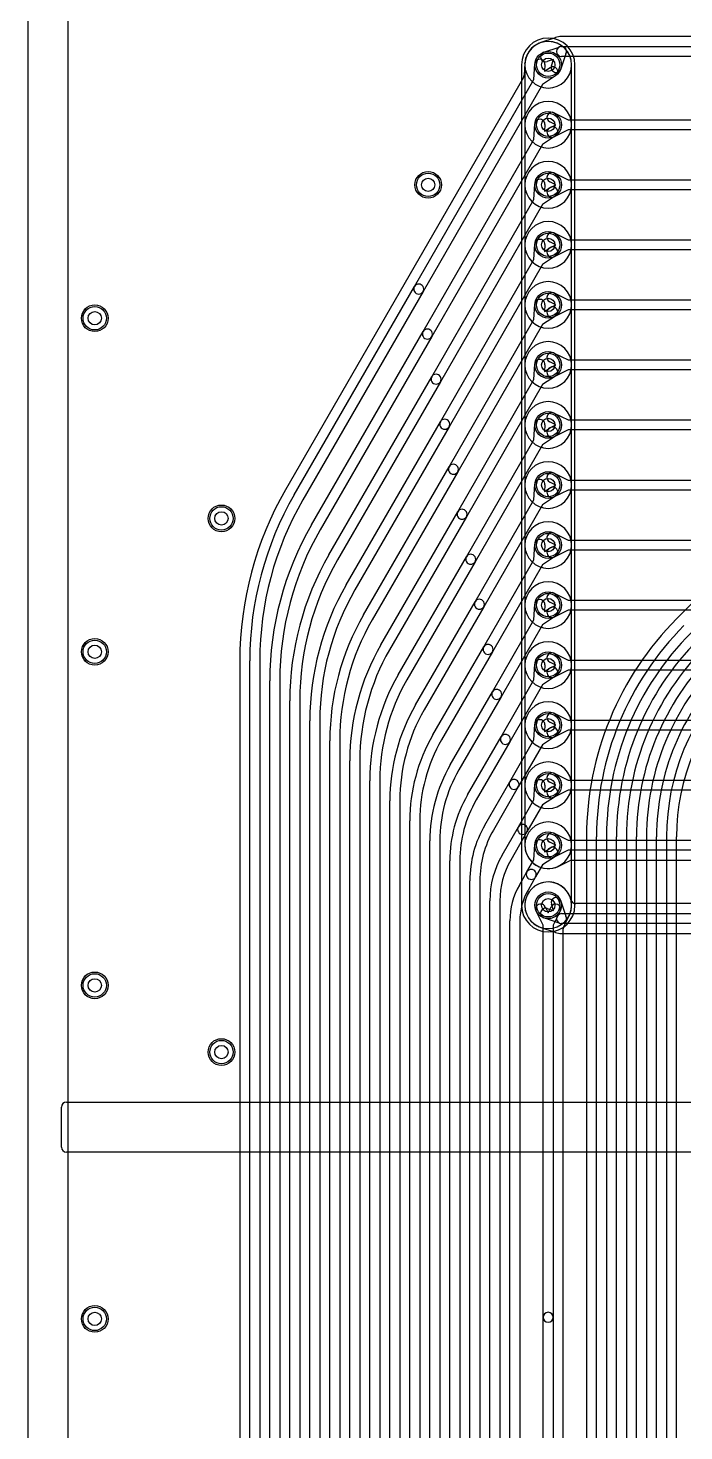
# Model space of a CAD drawing. Extents: x 0 to 57.1, y 0 to 59.8.
# Drawn here: x 0 to 9.84, y 20.32 to 41.35 of the extents above; entities that cross this region are included whole.
import ezdxf

# ---------------------------------------------------------------- set-up
doc = ezdxf.new("R2010")
doc.units = 0
for name, color, linetype in [('Hole', 1, 'CONTINUOUS'), ('L1', 3, 'CONTINUOUS'), ('L2', 3, 'CONTINUOUS'), ('L3', 3, 'CONTINUOUS'), ('L4', 3, 'CONTINUOUS'), ('Outline', 7, 'CONTINUOUS'), ('PartsSilk-A', 221, 'CONTINUOUS'), ('Resist-A', 2, 'CONTINUOUS'), ('Resist-B', 2, 'CONTINUOUS'), ('Silk-A', 140, 'CONTINUOUS')]:
    doc.layers.add(name, color=color, linetype=linetype)

msp = doc.modelspace()

# ---------------------------------------------------------------- linework, layer by layer
at = {"layer": 'Hole'}
for centre in [(7.8, 40.8), (7.8, 39.9), (6, 39), (7.8, 39), (7.8, 38.1), (7.8, 37.2), (1, 37), (7.8, 36.3), (7.8, 35.4), (7.8, 34.5), (2.9, 34), (7.8, 33.6), (7.8, 32.7), (1, 32), (7.8, 31.8), (7.8, 30.9), (7.8, 30), (7.8, 29.1), (7.8, 28.2), (1, 27), (2.9, 26), (1, 22)]:
    msp.add_circle(centre, 0.1, dxfattribs=at)
at = {"layer": 'L1'}
msp.add_line((0.60004, 16.67925), (0.60004, 42.66075), dxfattribs=at)
for centre in [(7.8, 40.8), (7.8, 39.9), (6, 39), (7.8, 39), (7.8, 38.1), (7.8, 37.2), (1, 37), (7.8, 36.3), (7.8, 35.4), (7.8, 34.5), (2.9, 34), (7.8, 33.6), (7.8, 32.7), (1, 32), (7.8, 31.8), (7.8, 30.9), (7.8, 30), (7.8, 29.1), (7.8, 28.2), (1, 27), (2.9, 26), (1, 22)]:
    msp.add_circle(centre, 0.2, dxfattribs=at)
for centre, start, end in [((7.8, 40.8), 90, -90), ((7.8, 40.8), -90, 90), ((7.8, 39.9), 90, -90), ((7.8, 39.9), -90, 90), ((7.8, 39), 90, -90), ((7.8, 39), -90, 90), ((7.8, 38.1), 90, -90), ((7.8, 38.1), -90, 90), ((7.8, 37.2), 90, -90), ((7.8, 37.2), -90, 90), ((7.8, 36.3), 90, -90), ((7.8, 36.3), -90, 90), ((7.8, 35.4), 90, -90), ((7.8, 35.4), -90, 90), ((7.8, 34.5), 90, -90), ((7.8, 34.5), -90, 90), ((7.8, 33.6), 90, -90), ((7.8, 33.6), -90, 90), ((7.8, 32.7), 90, -90), ((7.8, 32.7), -90, 90), ((7.8, 31.8), 90, -90), ((7.8, 31.8), -90, 90), ((7.8, 30.9), 90, -90), ((7.8, 30.9), -90, 90), ((7.8, 30), 90, -90), ((7.8, 30), -90, 90), ((7.8, 29.1), 90, -90), ((7.8, 29.1), -90, 90), ((7.8, 28.2), 90, -90), ((7.8, 28.2), -90, 90)]:
    msp.add_arc(centre, 0.35004, start, end, dxfattribs=at)
at = {"layer": 'L2'}
for p, q in [((0.60004, 16.67925), (0.60004, 42.66075)), ((7.39996, 40.8), (7.39996, 28.2)), ((8.20004, 28.2), (8.20004, 40.8)), ((15.58171, 38.34997), (9.7296, 32.49786)), ((8.37496, 29.22746), (8.37496, 13.48469)), ((8.525, 13.48469), (8.525, 29.22746)), ((8.675, 29.22746), (8.675, 13.48469)), ((8.825, 6.30829), (8.825, 29.22744)), ((8.975, 29.22744), (8.975, 6.30829)), ((9.125, 6.30829), (9.125, 29.22739)), ((9.275, 29.22739), (9.275, 6.30829)), ((9.425, 6.19274), (9.425, 29.22733)), ((9.575, 29.22733), (9.575, 6.19274)), ((9.725, 5.95684), (9.725, 29.22728))]:
    msp.add_line(p, q, dxfattribs=at)
for centre in [(6, 39), (1, 37), (2.9, 34), (1, 32), (1, 27), (2.9, 26), (1, 22)]:
    msp.add_circle(centre, 0.2, dxfattribs=at)
for centre, radius, start, end in [((7.8, 40.8), 0.40004, 0, 180), ((13, 29.22746), 4.62504, 135, 180), ((13, 29.22746), 4.475, 135, 180), ((13, 29.22746), 4.325, 135, 180), ((13, 29.22744), 4.175, 135, 180), ((13, 29.22744), 4.025, 135, 180), ((13, 29.22738), 3.875, 135, 179.999852), ((13, 29.22738), 3.725, 135, 179.999846), ((13, 29.22734), 3.575, 135, -179.99984), ((13, 29.22734), 3.425, 135, -179.999833), ((13, 29.22728), 3.275, 135, 180), ((7.8, 28.2), 0.40004, 180, 0)]:
    msp.add_arc(centre, radius, start, end, dxfattribs=at)
at = {"layer": 'L3'}
for p, q in [((0.60004, 16.67925), (0.60004, 42.66075)), ((18.58715, 41.22504), (8, 41.22504)), ((7.90284, 41.20346), (7.69051, 41.13248)), ((7.73659, 40.98968), (7.96356, 41.06555)), ((8, 41.075), (18.6, 41.075)), ((7.44996, 40.8), (7.44996, 29.1)), ((7.87919, 40.87919), (7.78415, 40.84742)), ((7.84742, 40.78415), (7.87919, 40.87919)), ((8.06555, 40.96356), (7.98968, 40.73659)), ((18.6, 40.925), (8, 40.925)), ((7.88929, 40.07896), (8.09766, 39.975)), ((8.09766, 39.975), (18.45822, 39.975)), ((7.912, 39.9), (7.82233, 39.94474)), ((7.82233, 39.85526), (7.912, 39.9)), ((8.09766, 39.825), (7.88929, 39.72104)), ((18.45822, 39.825), (8.09766, 39.825)), ((7.88929, 39.17896), (8.09766, 39.075)), ((7.912, 39), (7.82233, 39.04474)), ((7.82233, 38.95526), (7.912, 39)), ((8.09766, 38.925), (7.88929, 38.82104)), ((8.09766, 39.075), (18.45822, 39.075)), ((18.45822, 38.925), (8.09766, 38.925)), ((7.88929, 38.27896), (8.09766, 38.175)), ((7.912, 38.1), (7.82233, 38.14474)), ((7.82233, 38.05526), (7.912, 38.1)), ((8.09766, 38.175), (18.45822, 38.175)), ((8.09766, 38.025), (7.88929, 37.92104)), ((18.45822, 38.025), (8.09766, 38.025)), ((7.912, 37.2), (7.82233, 37.24474)), ((7.88929, 37.37896), (8.09766, 37.275)), ((8.09766, 37.275), (18.45822, 37.275)), ((7.82233, 37.15526), (7.912, 37.2)), ((8.09766, 37.125), (7.88929, 37.02104)), ((18.45822, 37.125), (8.09766, 37.125)), ((7.88929, 36.47896), (8.09766, 36.375)), ((7.912, 36.3), (7.82233, 36.34474)), ((7.82233, 36.25526), (7.912, 36.3)), ((8.09766, 36.225), (7.88929, 36.12104)), ((8.09766, 36.375), (18.45822, 36.375)), ((18.45822, 36.225), (8.09766, 36.225)), ((7.88929, 35.57896), (8.09766, 35.475)), ((7.912, 35.4), (7.82233, 35.44474)), ((7.82233, 35.35526), (7.912, 35.4)), ((8.09766, 35.475), (18.45822, 35.475)), ((8.09766, 35.325), (7.88929, 35.22104)), ((18.45822, 35.325), (8.09766, 35.325)), ((7.912, 34.5), (7.82233, 34.54474)), ((7.82233, 34.45526), (7.912, 34.5)), ((7.88929, 34.67896), (8.09766, 34.575)), ((8.09766, 34.575), (18.45822, 34.575)), ((8.09766, 34.425), (7.88929, 34.32104)), ((18.45822, 34.425), (8.09766, 34.425)), ((7.88929, 33.77896), (8.09766, 33.675)), ((8.09766, 33.675), (18.45822, 33.675)), ((7.912, 33.6), (7.82233, 33.64474)), ((7.82233, 33.55526), (7.912, 33.6)), ((8.09766, 33.525), (7.88929, 33.42104)), ((18.45822, 33.525), (8.09766, 33.525)), ((7.88929, 32.87896), (8.09766, 32.775)), ((7.912, 32.7), (7.82233, 32.74474)), ((7.82233, 32.65526), (7.912, 32.7)), ((8.09766, 32.625), (7.88929, 32.52104)), ((8.09766, 32.775), (18.45822, 32.775)), ((18.45822, 32.625), (8.09766, 32.625)), ((7.88929, 31.97896), (8.09766, 31.875)), ((7.912, 31.8), (7.82233, 31.84474)), ((7.82233, 31.75526), (7.912, 31.8)), ((8.09766, 31.875), (18.45822, 31.875)), ((8.09766, 31.725), (7.88929, 31.62104)), ((18.45822, 31.725), (8.09766, 31.725)), ((7.912, 30.9), (7.82233, 30.94474)), ((7.88929, 31.07896), (8.09766, 30.975)), ((8.09766, 30.975), (18.45822, 30.975)), ((7.82233, 30.85526), (7.912, 30.9)), ((8.09766, 30.825), (7.88929, 30.72104)), ((18.45822, 30.825), (8.09766, 30.825)), ((7.88929, 30.17896), (8.09766, 30.075)), ((8.09766, 30.075), (18.45822, 30.075)), ((7.912, 30), (7.82233, 30.04474)), ((7.82233, 29.95526), (7.912, 30)), ((8.09766, 29.925), (7.88929, 29.82104)), ((18.45822, 29.925), (8.09766, 29.925)), ((7.88929, 29.27896), (8.09766, 29.175)), ((7.912, 29.1), (7.82233, 29.14474)), ((7.82233, 29.05526), (7.912, 29.1)), ((8.09766, 29.025), (7.88929, 28.92104)), ((8.09766, 29.175), (18.45822, 29.175)), ((18.45822, 29.025), (8.09766, 29.025)), ((7.95732, 28.7873), (8.11718, 28.86707)), ((8.15068, 28.87496), (16.2, 28.87496)), ((7.87919, 28.12081), (7.84742, 28.21585)), ((7.98968, 28.26341), (8.06555, 28.03644)), ((8.14334, 28.27693), (8.13247, 28.30948)), ((16.2, 28.22504), (8.21471, 28.22504)), ((7.96356, 27.93445), (7.73659, 28.01032)), ((7.78415, 28.15258), (7.87919, 28.12081)), ((8, 28.075), (18.6, 28.075)), ((7.69051, 27.86752), (7.90284, 27.79654)), ((18.6, 27.925), (8, 27.925)), ((8, 27.77496), (18.58715, 27.77496))]:
    msp.add_line(p, q, dxfattribs=at)
for centre in [(7.8, 40.8), (7.8, 39.9), (6, 39), (7.8, 39), (7.8, 38.1), (7.8, 37.2), (1, 37), (7.8, 36.3), (7.8, 35.4), (7.8, 34.5), (2.9, 34), (7.8, 33.6), (7.8, 32.7), (1, 32), (7.8, 31.8), (7.8, 30.9), (7.8, 30), (7.8, 29.1), (7.8, 28.2), (1, 27), (2.9, 26), (1, 22)]:
    msp.add_circle(centre, 0.2, dxfattribs=at)
for centre, radius, start, end in [((8, 41), 0.22504, 90, 113.770934), ((7.8, 40.8), 0.35004, 108.272418, 180), ((7.66673, 41.20361), 0.075, -71.724488, -71.514319), ((7.87906, 41.27459), 0.075, -71.514319, -66.230647), ((8, 41), 0.075, 90, -90), ((8, 41), 0.075, -29.070187, 119.070187), ((7.76037, 40.91855), 0.075, 108.485681, -71.515874), ((7.91855, 40.76037), 0.075, 161.514319, -18.484126), ((7.85581, 40.01185), 0.075, 63.486197, -116.515959), ((7.85581, 39.78815), 0.075, 116.513803, -63.484041), ((7.85581, 39.11185), 0.075, 63.486197, -116.515959), ((7.85581, 38.88815), 0.075, 116.513803, -63.484041), ((7.85581, 38.21185), 0.075, 63.486197, -116.515959), ((7.85581, 37.98815), 0.075, 116.513803, -63.484041), ((7.85581, 37.31185), 0.075, 63.486197, -116.515959), ((7.85581, 37.08815), 0.075, 116.513803, -63.484041), ((7.85581, 36.41185), 0.075, 63.486197, -116.515959), ((7.85581, 36.18815), 0.075, 116.513803, -63.484041), ((7.85581, 35.51185), 0.075, 63.486197, -116.515959), ((7.85581, 35.28815), 0.075, 116.513803, -63.484041), ((7.85581, 34.61185), 0.075, 63.486197, -116.515959), ((7.85581, 34.38815), 0.075, 116.513803, -63.484041), ((7.85581, 33.71185), 0.075, 63.486197, -116.515959), ((7.85581, 33.48815), 0.075, 116.513803, -63.484041), ((7.85581, 32.81185), 0.075, 63.486197, -116.515959), ((7.85581, 32.58815), 0.075, 116.513803, -63.484041), ((7.85581, 31.91185), 0.075, 63.486197, -116.515959), ((7.85581, 31.68815), 0.075, 116.513803, -63.484041), ((7.85581, 31.01185), 0.075, 63.486197, -116.515959), ((7.85581, 30.78815), 0.075, 116.513803, -63.484041), ((7.85581, 30.11185), 0.075, 63.486197, -116.515959), ((7.85581, 29.88815), 0.075, 116.513803, -63.484041), ((7.85581, 29.21185), 0.075, 63.486197, -116.515959), ((7.8, 29.1), 0.35004, 180, -63.776806), ((7.85581, 28.98815), 0.075, 116.513803, -63.484041), ((8.15067, 28.79996), 0.075, 89.992361, 116.520639), ((7.988, 28.7188), 0.075, 115.451192, 116.383985), ((7.99009, 28.71983), 0.075, 116.793946, 117.231251), ((7.99028, 28.71993), 0.075, 116.069662, 116.95795), ((7.79999, 28.2), 0.35004, 18.268797, -108.272418), ((7.91855, 28.23963), 0.075, 18.485681, -161.515874), ((8.20361, 28.33324), 0.075, -161.731742, -161.531231), ((8.21448, 28.30069), 0.075, -161.531231, -160.115446), ((8.21471, 28.30004), 0.075, -160.642175, -90), ((7.76037, 28.08145), 0.075, 71.514319, -108.484126), ((8, 28), 0.075, 90, -90), ((8, 28), 0.075, -119.070187, 29.070187), ((7.66673, 27.79639), 0.075, 71.514319, 71.731742), ((7.87906, 27.72541), 0.075, 66.230647, 71.514319), ((8, 28), 0.22504, -113.770934, -90)]:
    msp.add_arc(centre, radius, start, end, dxfattribs=at)
at = {"layer": 'L4'}
for p, q in [((0.60004, 16.67925), (0.60004, 42.66075)), ((7.45049, 40.81937), (7.43967, 40.64175)), ((7.58622, 40.57973), (7.60037, 40.81215)), ((7.75009, 40.80303), (7.744, 40.703)), ((8.15004, 28.2), (8.15004, 40.8)), ((7.42976, 40.60881), (3.86159, 34.42855)), ((7.91034, 40.63319), (7.71612, 40.50471)), ((7.744, 40.703), (7.82758, 40.75829)), ((5.79329, 37.47427), (7.58622, 40.57973)), ((7.71612, 40.50471), (5.92319, 37.39927)), ((7.58622, 39.67973), (7.60037, 39.91215)), ((7.75009, 39.90303), (7.744, 39.803)), ((7.744, 39.803), (7.82758, 39.85829)), ((5.92319, 36.79926), (7.58622, 39.67973)), ((7.71612, 39.60471), (6.05309, 36.72426)), ((7.91034, 39.73319), (7.71612, 39.60471)), ((7.58621, 38.77971), (7.60037, 39.01216)), ((7.75009, 39.00304), (7.744, 38.903)), ((7.744, 38.903), (7.82758, 38.95829)), ((6.05309, 36.12428), (7.58621, 38.77971)), ((7.71612, 38.70472), (6.18299, 36.04928)), ((7.91034, 38.83319), (7.71612, 38.70472)), ((7.58622, 37.87972), (7.60037, 38.11215)), ((7.75009, 38.10303), (7.744, 38.003)), ((6.183, 35.44926), (7.58622, 37.87972)), ((7.91034, 37.93319), (7.71612, 37.80471)), ((7.744, 38.003), (7.82758, 38.05829)), ((7.71612, 37.80471), (6.3129, 35.37426)), ((3.99152, 34.35353), (5.79329, 37.47427)), ((5.92319, 37.39927), (4.12143, 34.27853)), ((7.58622, 36.97972), (7.60037, 37.21215)), ((7.91034, 37.03319), (7.71612, 36.90471)), ((7.75009, 37.20303), (7.744, 37.103)), ((7.744, 37.103), (7.82758, 37.15829)), ((6.31291, 34.77427), (7.58622, 36.97972)), ((7.71612, 36.90471), (6.44281, 34.69927)), ((4.25133, 33.90351), (5.92319, 36.79926)), ((6.05309, 36.72426), (4.38123, 33.82851)), ((7.58621, 36.07971), (7.60037, 36.31216)), ((7.75009, 36.30304), (7.744, 36.203)), ((7.744, 36.203), (7.82758, 36.25829)), ((4.51114, 33.45354), (6.05309, 36.12428)), ((6.18299, 36.04928), (4.64104, 33.37854)), ((6.4428, 34.09927), (7.58621, 36.07971)), ((7.71612, 36.00472), (6.5727, 34.02427)), ((7.91034, 36.13319), (7.71612, 36.00472)), ((4.77095, 33.00351), (6.183, 35.44926)), ((6.3129, 35.37426), (4.90085, 32.92851)), ((7.58621, 35.17971), (7.60037, 35.41216)), ((7.75009, 35.40304), (7.744, 35.303)), ((7.744, 35.303), (7.82758, 35.35829)), ((6.57271, 33.42427), (7.58621, 35.17971)), ((7.91034, 35.23319), (7.71612, 35.10472)), ((7.71612, 35.10472), (6.70261, 33.34927)), ((5.03076, 32.55353), (6.31291, 34.77427)), ((6.44281, 34.69927), (5.16066, 32.47853)), ((7.58622, 34.27972), (7.60037, 34.51215)), ((7.75009, 34.50303), (7.744, 34.403)), ((6.70262, 32.74926), (7.58622, 34.27972)), ((7.91034, 34.33319), (7.71612, 34.20471)), ((7.744, 34.403), (7.82758, 34.45829)), ((5.29056, 32.10353), (6.4428, 34.09927)), ((7.71612, 34.20471), (6.83252, 32.67426)), ((6.5727, 34.02427), (5.42046, 32.02853)), ((7.58622, 33.37972), (7.60037, 33.61215)), ((7.75009, 33.60303), (7.744, 33.503)), ((7.744, 33.503), (7.82758, 33.55829)), ((5.55037, 31.65353), (6.57271, 33.42427)), ((6.70261, 33.34927), (5.68027, 31.57853)), ((6.83252, 32.07426), (7.58622, 33.37972)), ((7.71612, 33.30471), (6.96242, 31.99926)), ((7.91034, 33.43319), (7.71612, 33.30471)), ((5.81018, 31.20351), (6.70262, 32.74926)), ((6.83252, 32.67426), (5.94008, 31.12851)), ((7.58622, 32.47972), (7.60037, 32.71215)), ((7.75009, 32.70303), (7.744, 32.603)), ((7.744, 32.603), (7.82758, 32.65829)), ((6.96243, 31.39927), (7.58622, 32.47972)), ((7.71612, 32.40471), (7.09233, 31.32427)), ((7.91034, 32.53319), (7.71612, 32.40471)), ((6.06998, 30.75351), (6.83252, 32.07426)), ((6.96242, 31.99926), (6.19989, 30.67851)), ((3.17496, 31.86603), (3.17496, 16.20342)), ((3.325, 16.20342), (3.325, 31.86603)), ((3.475, 31.86603), (3.475, 16.20342)), ((7.58621, 31.57971), (7.60037, 31.81216)), ((7.75009, 31.80304), (7.744, 31.703)), ((7.744, 31.703), (7.82758, 31.75829)), ((3.625, 16.20348), (3.625, 31.56602)), ((3.775, 31.56602), (3.775, 16.20348)), ((7.09232, 30.72427), (7.58621, 31.57971)), ((7.91034, 31.63319), (7.71612, 31.50472)), ((6.3298, 30.30354), (6.96243, 31.39927)), ((7.71612, 31.50472), (7.22222, 30.64927)), ((3.925, 16.20353), (3.925, 31.26604)), ((4.075, 31.26604), (4.075, 16.20353)), ((7.09233, 31.32427), (6.4597, 30.22854)), ((4.225, 16.20359), (4.225, 30.96601)), ((4.375, 30.96601), (4.375, 16.20359)), ((6.58959, 29.85352), (7.09232, 30.72427)), ((7.58621, 30.67971), (7.60037, 30.91216)), ((7.91034, 30.73319), (7.71612, 30.60472)), ((7.75009, 30.90304), (7.744, 30.803)), ((7.744, 30.803), (7.82758, 30.85829)), ((4.525, 16.20364), (4.525, 30.66602)), ((4.675, 30.66602), (4.675, 16.20364)), ((7.22222, 30.64927), (6.7195, 29.77852)), ((7.22223, 30.04927), (7.58621, 30.67971)), ((7.71612, 30.60472), (7.35213, 29.97427)), ((4.825, 16.20369), (4.825, 30.36603)), ((4.975, 30.36603), (4.975, 16.20369)), ((5.125, 16.20376), (5.125, 30.06603)), ((5.275, 30.06603), (5.275, 16.20376)), ((6.84941, 29.40352), (7.22223, 30.04927)), ((7.35213, 29.97427), (6.97931, 29.32852)), ((7.58622, 29.77972), (7.60037, 30.01215)), ((7.75009, 30.00303), (7.744, 29.903)), ((7.744, 29.903), (7.82758, 29.95829)), ((5.425, 16.20381), (5.425, 29.76601)), ((5.575, 29.76601), (5.575, 16.20381)), ((7.35214, 29.37427), (7.58622, 29.77972)), ((7.71612, 29.70471), (7.48204, 29.29927)), ((7.91034, 29.83319), (7.71612, 29.70471)), ((5.725, 16.20387), (5.725, 29.46601)), ((5.875, 29.46601), (5.875, 16.20387)), ((7.10922, 28.95353), (7.35214, 29.37427)), ((7.48204, 29.29927), (7.23912, 28.87853)), ((6.025, 16.20392), (6.025, 29.16603)), ((6.175, 29.16603), (6.175, 16.20392)), ((7.58622, 28.87972), (7.60037, 29.11215)), ((7.75009, 29.10303), (7.744, 29.003)), ((7.744, 29.003), (7.82758, 29.05829)), ((6.325, 16.20398), (6.325, 28.86603)), ((6.475, 28.86603), (6.475, 16.20398)), ((7.48204, 28.69927), (7.58622, 28.87972)), ((7.91034, 28.93319), (7.71612, 28.80471)), ((7.36903, 28.50353), (7.48204, 28.69927)), ((7.61194, 28.62427), (7.49893, 28.42853)), ((7.71612, 28.80471), (7.61194, 28.62427)), ((6.625, 16.20404), (6.625, 28.56602)), ((6.775, 28.56602), (6.775, 16.20404)), ((6.925, 16.20409), (6.925, 28.26602)), ((7.075, 28.26602), (7.075, 16.20409)), ((7.725, 27.90234), (7.62104, 28.11071)), ((7.75526, 28.17767), (7.8, 28.088)), ((7.8, 28.088), (7.84474, 28.17767)), ((7.97896, 28.11071), (7.875, 27.90234)), ((8.03293, 27.88281), (8.11249, 28.04225)), ((7.225, 16.20415), (7.225, 27.96603)), ((7.375, 27.96603), (7.375, 16.20415)), ((7.725, 22.02422), (7.725, 27.90234)), ((7.875, 27.90234), (7.875, 22.02422)), ((8.02504, 16.12843), (8.02504, 27.84932)), ((7.725, 16.12843), (7.725, 22.02422)), ((7.875, 22.02422), (7.875, 16.12843))]:
    msp.add_line(p, q, dxfattribs=at)
for centre in [(7.8, 40.8), (7.8, 39.9), (6, 39), (7.8, 39), (7.8, 38.1), (7.8, 37.2), (1, 37), (7.8, 36.3), (7.8, 35.4), (7.8, 34.5), (2.9, 34), (7.8, 33.6), (7.8, 32.7), (1, 32), (7.8, 31.8), (7.8, 30.9), (7.8, 30), (7.8, 29.1), (7.8, 28.2), (1, 27), (2.9, 26), (1, 22)]:
    msp.add_circle(centre, 0.2, dxfattribs=at)
for centre, radius, start, end in [((7.8, 40.80001), 0.35004, -0.001637, 176.240801), ((7.37563, 40.82393), 0.075, -3.485791, -3.225597), ((7.8, 40.80001), 0.35004, 176.645842, 176.773774), ((7.37575, 40.82582), 0.075, -4.075275, -3.080244), ((7.37582, 40.82695), 0.075, -3.945186, -3.049729), ((7.67523, 40.80759), 0.075, -3.485791, 176.517106), ((7.36481, 40.64631), 0.075, -30.000728, -3.485791), ((7.86896, 40.69574), 0.075, -56.513341, 123.484555), ((7.67523, 39.90759), 0.075, -3.485791, 176.517106), ((7.86896, 39.79574), 0.075, -56.513341, 123.484555), ((7.67523, 39.0076), 0.075, -3.485791, 176.514962), ((7.86896, 38.89574), 0.075, -56.513341, 123.483293), ((7.67523, 38.10759), 0.075, -3.485791, 176.517106), ((7.86896, 37.99574), 0.075, -56.513341, 123.484555), ((5.85824, 37.43677), 0.075, 149.999272, -29.999978), ((5.85824, 37.43677), 0.075, -30.000728, 150.000001), ((7.67523, 37.20759), 0.075, -3.485791, 176.517106), ((7.86896, 37.09574), 0.075, -56.513341, 123.484555), ((5.98814, 36.76176), 0.075, -30.000728, 150.00003), ((5.98814, 36.76176), 0.075, 149.999272, -29.999949), ((7.67523, 36.3076), 0.075, -3.485791, 176.514962), ((7.86896, 36.19574), 0.075, -56.513341, 123.483293), ((6.11804, 36.08678), 0.075, 149.999272, -30.000172), ((6.11804, 36.08678), 0.075, -30.000728, 150.00004), ((6.24795, 35.41176), 0.075, 149.999272, -29.999903), ((6.24795, 35.41176), 0.075, -30.000728, 150.000078), ((7.67523, 35.4076), 0.075, -3.485791, 176.514962), ((7.86896, 35.29574), 0.075, -56.513341, 123.483293), ((6.37786, 34.73677), 0.075, 149.999272, -29.999887), ((6.37786, 34.73677), 0.075, -30.000728, 149.9999), ((7.67523, 34.50759), 0.075, -3.485791, 176.517106), ((8.3, 31.86603), 5.12504, 149.999973, 180), ((8.3, 31.86603), 4.975, 150.000021, 180), ((8.3, 31.86603), 4.825, 149.999974, 180), ((7.86896, 34.39574), 0.075, -56.513341, 123.484555), ((6.50775, 34.06177), 0.075, 149.999272, -30.00014), ((6.50775, 34.06177), 0.075, -30.000728, 150.000022), ((8.3, 31.56601), 4.675, 150.000008, 179.999877), ((8.3, 31.56601), 4.525, 150.00002, 179.999873), ((7.67523, 33.60759), 0.075, -3.485791, 176.517106), ((8.3, 31.26604), 4.375, 149.999993, 180), ((6.63766, 33.38677), 0.075, -30.000728, 149.999932), ((7.86896, 33.49574), 0.075, -56.513341, 123.484555), ((8.3, 31.26604), 4.225, 150.000005, 180), ((6.63766, 33.38677), 0.075, 149.999272, -30.000024), ((8.3, 30.96601), 4.075, 149.999975, 180), ((8.3, 30.96601), 3.925, 149.999988, 180), ((6.76757, 32.71176), 0.075, 149.999272, -29.999739), ((6.76757, 32.71176), 0.075, -30.000728, 149.999977), ((7.67523, 32.70759), 0.075, -3.485791, 176.517106), ((7.86896, 32.59574), 0.075, -56.513341, 123.484555), ((8.3, 30.66602), 3.775, 149.999824, 180), ((8.3, 30.66602), 3.625, 149.999835, 180), ((8.3, 30.36603), 3.475, 150.000014, 180), ((8.3, 30.36603), 3.325, 150.000031, 180), ((6.89747, 32.03676), 0.075, 149.999272, -29.999807), ((6.89747, 32.03676), 0.075, -30.000728, 149.999849), ((7.67523, 31.8076), 0.075, -3.485791, 176.514962), ((7.86896, 31.69574), 0.075, -56.513341, 123.483293), ((8.3, 30.06603), 3.175, 149.999994, 180), ((8.3, 30.06603), 3.025, 150.000012, 180), ((7.02738, 31.36177), 0.075, 149.999272, -29.999761), ((7.02738, 31.36177), 0.075, -30.000728, 149.999608), ((8.3, 29.76601), 2.875, 149.99997, 180), ((8.3, 29.76601), 2.725, 149.999988, 180), ((7.67523, 30.9076), 0.075, -3.485791, 176.514962), ((8.3, 29.46601), 2.575, 150.000051, 180), ((7.15727, 30.68677), 0.075, 149.999272, -30.000245), ((7.15727, 30.68677), 0.075, -30.000728, 150.000382), ((7.86896, 30.79574), 0.075, -56.513341, 123.483293), ((8.3, 29.46601), 2.425, 150.000074, 180), ((8.3, 29.16603), 2.275, 149.999684, 180), ((8.3, 29.16603), 2.125, 149.999698, 180), ((7.28718, 30.01177), 0.075, -30.000728, 150.000262), ((7.67523, 30.00759), 0.075, -3.485791, 176.517106), ((7.28718, 30.01177), 0.075, 149.999272, -30.000008), ((7.86896, 29.89574), 0.075, -56.513341, 123.484555), ((8.3, 28.86603), 1.975, 150.000394, 180), ((8.3, 28.86603), 1.825, 150.000287, 180), ((8.3, 28.56602), 1.675, 149.999956, 180), ((8.3, 28.56602), 1.525, 149.999988, 180), ((7.41709, 29.33677), 0.075, 149.999272, -29.99961), ((7.41709, 29.33677), 0.075, -30.000728, 149.999423), ((7.67523, 29.10759), 0.075, -3.485791, 176.517106), ((7.86896, 28.99574), 0.075, -56.513341, 123.484555), ((8.3, 28.26602), 1.375, 149.999536, 180), ((8.3, 28.26602), 1.225, 149.999552, 180), ((7.54699, 28.66177), 0.075, 149.999272, -29.999783), ((7.54699, 28.66177), 0.075, -30.000728, 150.000119), ((8.3, 27.96602), 1.075, 149.999344, 179.999467), ((8.3, 27.96602), 0.925, 149.999349, 179.999381), ((7.68815, 28.14419), 0.075, 26.513803, -153.484041), ((7.91185, 28.14419), 0.075, -26.513803, 153.484041), ((7.8, 28.2), 0.35004, -26.223194, 0), ((8.18007, 28.00972), 0.075, 153.411034, 154.29591), ((8.18056, 28.01073), 0.075, 152.792623, 154.268631), ((8.18085, 28.0113), 0.075, 153.01816, 153.281204), ((8.10004, 27.84932), 0.075, 153.479361, 180), ((7.8, 22.02422), 0.075, 0, 180), ((7.8, 22.02422), 0.075, 180, 0)]:
    msp.add_arc(centre, radius, start, end, dxfattribs=at)
at = {"layer": 'Outline'}
msp.add_line((0, 16.25), (0, 43.09), dxfattribs=at)
at = {"layer": 'PartsSilk-A'}
for p, q in [((0.575, 25.25), (14.425, 25.25)), ((0.5, 24.575), (0.5, 25.175)), ((14.425, 24.5), (0.575, 24.5))]:
    msp.add_line(p, q, dxfattribs=at)
for centre, start, end in [((0.575, 25.175), 90, 180), ((0.575, 24.575), 180, -90)]:
    msp.add_arc(centre, 0.075, start, end, dxfattribs=at)
at = {"layer": 'Resist-A'}
for centre in [(7.8, 40.8), (7.8, 39.9), (6, 39), (7.8, 39), (7.8, 38.1), (7.8, 37.2), (1, 37), (7.8, 36.3), (7.8, 35.4), (7.8, 34.5), (2.9, 34), (7.8, 33.6), (7.8, 32.7), (1, 32), (7.8, 31.8), (7.8, 30.9), (7.8, 30), (7.8, 29.1), (7.8, 28.2), (1, 27), (2.9, 26), (1, 22)]:
    msp.add_circle(centre, 0.175, dxfattribs=at)
at = {"layer": 'Resist-B'}
for centre in [(7.8, 40.8), (7.8, 39.9), (6, 39), (7.8, 39), (7.8, 38.1), (7.8, 37.2), (1, 37), (7.8, 36.3), (7.8, 35.4), (7.8, 34.5), (2.9, 34), (7.8, 33.6), (7.8, 32.7), (1, 32), (7.8, 31.8), (7.8, 30.9), (7.8, 30), (7.8, 29.1), (7.8, 28.2), (1, 27), (2.9, 26), (1, 22)]:
    msp.add_circle(centre, 0.175, dxfattribs=at)
at = {"layer": 'Silk-A'}
for p, q in [((0.575, 25.25), (14.425, 25.25)), ((0.5, 24.575), (0.5, 25.175)), ((13.81426, 24.5), (0.575, 24.5))]:
    msp.add_line(p, q, dxfattribs=at)
for centre, start, end in [((0.575, 25.175), 90, 180), ((0.575, 24.575), 180, -90)]:
    msp.add_arc(centre, 0.075, start, end, dxfattribs=at)

doc.saveas('drawing.dxf')
